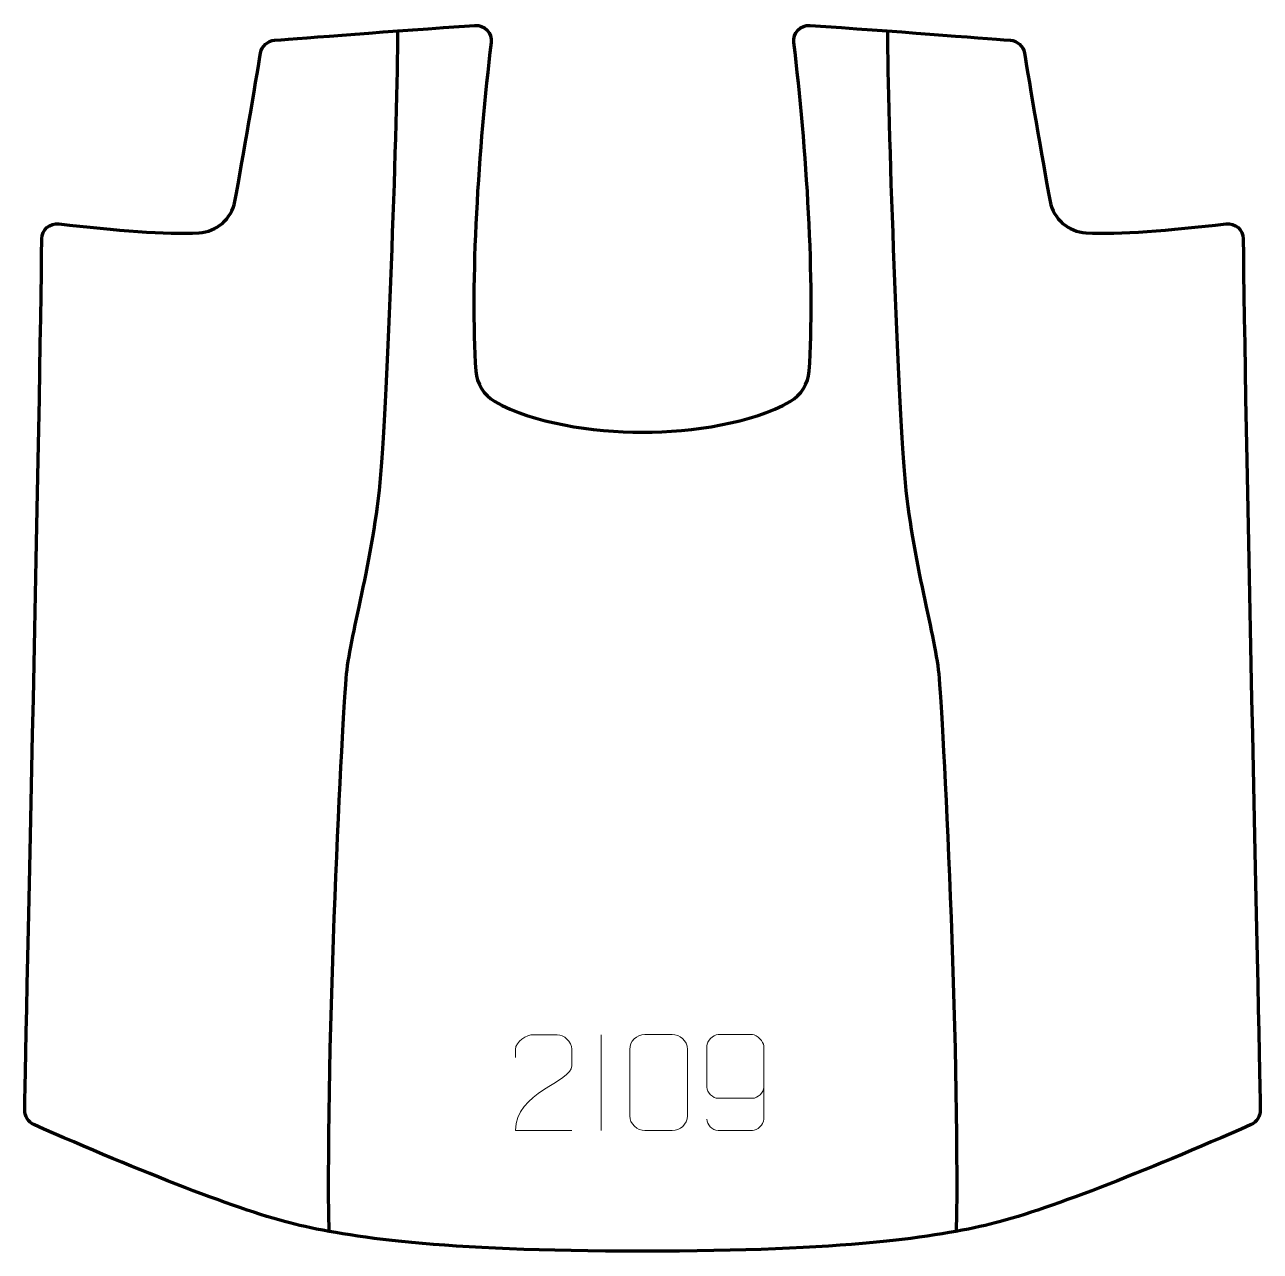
# Model space of a CAD drawing. Header units: millimetres. Extents: x -161 to 161, y -160 to 160.
import ezdxf

# ---------------------------------------------------------------- set-up
doc = ezdxf.new("R2010")
doc.units = ezdxf.units.MM
doc.header["$MEASUREMENT"] = 0
for name, color, linetype in [('layer 1', 7, 'Continuous'), ('layer 2', 7, 'Continuous'), ('layer 3', 7, 'Continuous')]:
    doc.layers.add(name, color=color, linetype=linetype)

msp = doc.modelspace()

# ---------------------------------------------------------------- linework, layer by layer
at = {"layer": 'layer 1', "color": 250, "lineweight": 9}
for points, knots in [([(-18.4174, -128.4368), (-23.3318, -128.4365), (-28.2462, -128.4365), (-33.1603, -128.4368), (-33.1603, -128.4368), (-33.1603, -118.5045), (-18.5093, -115.8633), (-18.4174, -111.553), (-18.4174, -111.553), (-18.4177, -110.1289), (-18.4177, -108.7052), (-18.4174, -107.2819), (-18.4174, -107.2819), (-18.4343, -105.2048), (-20.5571, -103.48), (-22.2281, -103.4627), (-22.2281, -103.4627), (-24.3013, -103.4631), (-26.3742, -103.4631), (-28.4466, -103.4627), (-28.4466, -103.4627), (-30.2687, -103.4462), (-33.0934, -105.2383), (-33.1603, -107.3319), (-33.1603, -107.3319), (-33.1603, -107.3319), (-33.1603, -109.3867), (-33.1603, -109.3867)], [0, 0, 0, 0, 0.125, 0.125, 0.125, 0.125, 0.25, 0.25, 0.25, 0.25, 0.375, 0.375, 0.375, 0.375, 0.5, 0.5, 0.5, 0.5, 0.625, 0.625, 0.625, 0.625, 0.75, 0.75, 0.75, 0.75, 1, 1, 1, 1]), ([(0.6305, -103.4504), (2.9966, -103.4504), (5.3631, -103.4504), (7.7296, -103.4504), (7.7296, -103.4504), (9.7101, -103.4148), (11.7361, -104.9091), (11.7632, -107.3512), (11.7632, -107.3512), (11.7628, -113.1086), (11.7628, -118.8664), (11.7632, -124.6246), (11.7632, -124.6246), (11.6211, -126.9522), (9.9147, -128.4345), (7.7296, -128.4453), (7.7296, -128.4453), (5.3572, -128.4449), (2.9848, -128.4449), (0.6128, -128.4453), (0.6128, -128.4453), (-1.3457, -128.5509), (-3.3521, -126.663), (-3.3407, -124.642), (-3.3407, -124.642), (-3.3403, -118.8614), (-3.3403, -113.0811), (-3.3407, -107.3013), (-3.3407, -107.3013), (-3.3364, -105.1593), (-1.5593, -103.4368), (0.6305, -103.4504)], [0, 0, 0, 0, 0.11111111, 0.11111111, 0.11111111, 0.11111111, 0.22222222, 0.22222222, 0.22222222, 0.22222222, 0.33333333, 0.33333333, 0.33333333, 0.33333333, 0.44444444, 0.44444444, 0.44444444, 0.44444444, 0.55555556, 0.55555556, 0.55555556, 0.55555556, 0.66666667, 0.66666667, 0.66666667, 0.66666667, 0.77777778, 0.77777778, 0.77777778, 0.77777778, 1, 1, 1, 1]), ([(16.7813, -125.4904), (16.8054, -126.8299), (18.1616, -128.4832), (19.7335, -128.4488), (19.7335, -128.4488), (22.7183, -128.4485), (25.7035, -128.4485), (28.6889, -128.4488), (28.6889, -128.4488), (29.908, -128.4638), (31.6362, -127.0262), (31.6412, -125.4904), (31.6412, -125.4904), (31.6409, -119.13), (31.6409, -112.7692), (31.6412, -106.4084), (31.6412, -106.4084), (31.6365, -105.2455), (29.908, -103.4744), (28.6889, -103.45), (28.6889, -103.45), (25.7035, -103.4503), (22.7183, -103.4503), (19.7335, -103.45), (19.7335, -103.45), (18.4554, -103.4938), (16.7857, -105.1083), (16.7813, -106.4084), (16.7813, -106.4084), (16.7813, -109.9918), (16.7813, -113.5748), (16.7813, -117.1576), (16.7813, -117.1576), (16.8198, -118.6358), (18.4025, -120.0687), (19.7335, -120.0666), (19.7335, -120.0666), (22.7183, -120.0669), (25.7035, -120.0669), (28.6889, -120.0666), (28.6889, -120.0666), (30.0184, -120.0716), (31.6614, -118.5644), (31.6197, -117.1358)], [0, 0, 0, 0, 0.08333333, 0.08333333, 0.08333333, 0.08333333, 0.16666667, 0.16666667, 0.16666667, 0.16666667, 0.25, 0.25, 0.25, 0.25, 0.33333333, 0.33333333, 0.33333333, 0.33333333, 0.41666667, 0.41666667, 0.41666667, 0.41666667, 0.5, 0.5, 0.5, 0.5, 0.58333333, 0.58333333, 0.58333333, 0.58333333, 0.66666667, 0.66666667, 0.66666667, 0.66666667, 0.75, 0.75, 0.75, 0.75, 0.83333333, 0.83333333, 0.83333333, 0.83333333, 1, 1, 1, 1])]:
    msp.add_open_spline(points, degree=3, knots=knots, dxfattribs=at)
msp.add_open_spline([(-10.7888, -103.4626), (-10.7888, -103.4626), (-10.7888, -128.4367), (-10.7888, -128.4367)], degree=3, dxfattribs=at)
at = {"layer": 'layer 2', "color": 230, "lineweight": 200}
msp.add_open_spline([(0, -159.9998), (53.3707, -159.9998), (76.8015, -156.2614), (90.7482, -152.9143), (90.7482, -152.9143), (104.3037, -149.6609), (130.9176, -139.2928), (158.78, -126.9322), (158.78, -126.9322), (160.2493, -126.2802), (161.1888, -124.8176), (161.1644, -123.2104), (161.1644, -123.2104), (160.7922, -98.925), (157.0447, 62.8003), (156.7494, 104.2432), (156.7494, 104.2432), (156.7325, 106.628), (154.6444, 108.4667), (152.2762, 108.188), (152.2762, 108.188), (137.3219, 106.4276), (124.4307, 105.3873), (115.7076, 105.8522), (115.7076, 105.8522), (111.0813, 106.0988), (107.2173, 109.4576), (106.3689, 114.012), (106.3689, 114.012), (104.2804, 125.2173), (100.9128, 145.1548), (99.6326, 152.7816), (99.6326, 152.7816), (99.3281, 154.5945), (97.8285, 155.9668), (95.9954, 156.1097), (95.9954, 156.1097), (87.9189, 156.7394), (65.4456, 158.4742), (43.743, 159.9902), (43.743, 159.9902), (41.2306, 160.1658), (39.1763, 158.0083), (39.484, 155.5085), (39.484, 155.5085), (42.8068, 128.5147), (45.0907, 92.3139), (43.4792, 69.7581), (43.4792, 69.7581), (43.2428, 66.4533), (41.3904, 63.4607), (38.5089, 61.8249), (38.5089, 61.8249), (28.5443, 56.1676), (13.1505, 53.8009), (0, 53.8009), (0, 53.8009), (-13.1505, 53.8009), (-28.5443, 56.1676), (-38.5089, 61.8249), (-38.5089, 61.8249), (-41.39, 63.4607), (-43.2428, 66.4533), (-43.4791, 69.7581), (-43.4791, 69.7581), (-45.0906, 92.3139), (-42.8068, 128.5147), (-39.4839, 155.5085), (-39.4839, 155.5085), (-39.1763, 158.0083), (-41.2305, 160.1658), (-43.743, 159.9902), (-43.743, 159.9902), (-65.4456, 158.4742), (-87.9189, 156.7394), (-95.9954, 156.1097), (-95.9954, 156.1097), (-97.8284, 155.9668), (-99.3281, 154.5945), (-99.6325, 152.7816), (-99.6325, 152.7816), (-100.9128, 145.1548), (-104.2804, 125.2173), (-106.3685, 114.012), (-106.3685, 114.012), (-107.2173, 109.4576), (-111.0812, 106.0988), (-115.7072, 105.8522), (-115.7072, 105.8522), (-124.4307, 105.3873), (-137.3219, 106.4276), (-152.2762, 108.188), (-152.2762, 108.188), (-154.6444, 108.4667), (-156.7325, 106.628), (-156.7494, 104.2432), (-156.7494, 104.2432), (-157.0447, 62.8003), (-160.7919, -98.925), (-161.1644, -123.2104), (-161.1644, -123.2104), (-161.1887, -124.8176), (-160.2493, -126.2802), (-158.78, -126.9322), (-158.78, -126.9322), (-130.9176, -139.2928), (-104.3037, -149.6609), (-90.7482, -152.9143), (-90.7482, -152.9143), (-76.8015, -156.2614), (-53.3707, -159.9998), (0, -159.9998)], degree=3, knots=[0, 0, 0, 0, 0.03448276, 0.03448276, 0.03448276, 0.03448276, 0.06896552, 0.06896552, 0.06896552, 0.06896552, 0.10344828, 0.10344828, 0.10344828, 0.10344828, 0.13793103, 0.13793103, 0.13793103, 0.13793103, 0.17241379, 0.17241379, 0.17241379, 0.17241379, 0.20689655, 0.20689655, 0.20689655, 0.20689655, 0.24137931, 0.24137931, 0.24137931, 0.24137931, 0.27586207, 0.27586207, 0.27586207, 0.27586207, 0.31034483, 0.31034483, 0.31034483, 0.31034483, 0.34482759, 0.34482759, 0.34482759, 0.34482759, 0.37931034, 0.37931034, 0.37931034, 0.37931034, 0.4137931, 0.4137931, 0.4137931, 0.4137931, 0.44827586, 0.44827586, 0.44827586, 0.44827586, 0.48275862, 0.48275862, 0.48275862, 0.48275862, 0.51724138, 0.51724138, 0.51724138, 0.51724138, 0.55172414, 0.55172414, 0.55172414, 0.55172414, 0.5862069, 0.5862069, 0.5862069, 0.5862069, 0.62068966, 0.62068966, 0.62068966, 0.62068966, 0.65517241, 0.65517241, 0.65517241, 0.65517241, 0.68965517, 0.68965517, 0.68965517, 0.68965517, 0.72413793, 0.72413793, 0.72413793, 0.72413793, 0.75862069, 0.75862069, 0.75862069, 0.75862069, 0.79310345, 0.79310345, 0.79310345, 0.79310345, 0.82758621, 0.82758621, 0.82758621, 0.82758621, 0.86206897, 0.86206897, 0.86206897, 0.86206897, 0.89655172, 0.89655172, 0.89655172, 0.89655172, 0.93103448, 0.93103448, 0.93103448, 0.93103448, 1, 1, 1, 1], dxfattribs=at)
at = {"layer": 'layer 3', "color": 142, "lineweight": 200}
for points in [[(-63.94, 158.5387), (-63.8892, 135.8908), (-66.5675, 67.3319), (-68.1744, 44.8364), (-68.1744, 44.8364), (-69.7809, 22.3404), (-76.2085, 1.4514), (-77.2796, -9.2608), (-77.2796, -9.2608), (-78.3509, -19.9733), (-82.7138, -105.3762), (-81.8713, -154.8003)], [(63.94, 158.5387), (63.8892, 135.8908), (66.5675, 67.3319), (68.1744, 44.8364), (68.1744, 44.8364), (69.781, 22.3404), (76.2086, 1.4514), (77.2796, -9.2608), (77.2796, -9.2608), (78.351, -19.9733), (82.7138, -105.3762), (81.8714, -154.8003)]]:
    msp.add_open_spline(points, degree=3, knots=[0, 0, 0, 0, 0.25, 0.25, 0.25, 0.25, 0.5, 0.5, 0.5, 0.5, 1, 1, 1, 1], dxfattribs=at)

doc.saveas('drawing.dxf')
